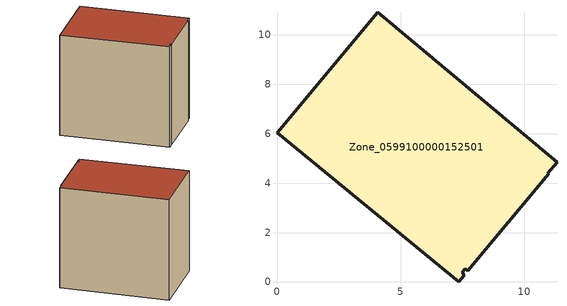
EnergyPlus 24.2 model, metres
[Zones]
Zone_0599100000152501
 floor ground (C_G): 7.62,0.53 7.5,0.39 7.57,0.26 7.35,0 0,6.03 4.08,10.92 11.33,4.85 10.95,4.4 10.99,4.38 7.72,0.45 z0
 wall outside (C_F): 7.5,0.39 7.62,0.53 7.72,0.45 10.99,4.38 10.95,4.4 11.33,4.85 4.08,10.92 0,6.03 7.35,0 7.57,0.26 7.5,0.39 z0:9.08
 roof outside (C_R): 7.72,0.45 10.99,4.38 10.95,4.4 11.33,4.85 4.08,10.92 0,6.03 7.35,0 7.57,0.26 7.5,0.39 7.62,0.53 z9.08
[BUILDING]
Pand.0599100000152501: North Axis=0; Terrain=City; Loads Convergence Tolerance Value=0.04; Temperature Convergence Tolerance Value=0.4; Solar Distribution=FullExterior; Maximum Number of Warmup Days=25; Minimum Number of Warmup Days=1
[Site:Location]
Rotterdam.The.Hague.AP_ZH_NLD Design_Conditions: Latitude=51.96; Longitude=4.45; Time Zone=1; Elevation=-4.5
[SITE:GROUNDTEMPERATURE:BUILDINGSURFACE]
18, 18, 18, 18, 18, 18, 18, 18, 18, 18, 18, 18
[MATERIAL] Thermal Absorptance=0.9; Solar Absorptance=0.7; Visible Absorptance=0.7
Name | Roughness | Thickness | Conductivity | Density | Specific Heat
G.TI.1946-1964 | MediumSmooth | 0.15 | 1 | 540 | 1210
F.TI.1946-1964 | Rough | 0.3 | 0.857143 | 1920 | 840
R.TI.1946-1964 | MediumRough | 0.2 | 0.277778 | 1500 | 1000
[CONSTRUCTION]
C_G: G.TI.1946-1964
C_F: F.TI.1946-1964
C_R: R.TI.1946-1964
[ZONE]
Zone_0599100000152501: Type=1; Multiplier=1; Ceiling Height=Autocalculate; Volume=Autocalculate; Floor Area=autocalculate; Part of Total Floor Area=Yes
[ZONEINFILTRATION:DESIGNFLOWRATE]
Infil_Zone_0599100000152501: Zone or ZoneList or Space or SpaceList=Zone_0599100000152501; Schedule=AlwaysOn; Design Flow Rate Calculation Method=Flow/Area; Flow Rate per Floor Area=0.003; Constant Term Coefficient=1; Temperature Term Coefficient=0; Velocity Term Coefficient=0; Velocity Squared Term Coefficient=0
[HVACTEMPLATE:ZONE:IDEALLOADSAIRSYSTEM]
Zone_0599100000152501: Maximum Heating Supply Air Temperature=50; Minimum Cooling Supply Air Temperature=13; Maximum Heating Supply Air Humidity Ratio=0.0156; Minimum Cooling Supply Air Humidity Ratio=0.0077; Heating Limit=NoLimit; Cooling Limit=NoLimit; Dehumidification Control Type=ConstantSensibleHeatRatio; Cooling Sensible Heat Ratio=0.7; Dehumidification Setpoint=60; Humidification Control Type=None; Humidification Setpoint=30; Outdoor Air Method=None; Outdoor Air Flow Rate per Person=0.00944; Outdoor Air Flow Rate per Zone Floor Area=0; Outdoor Air Flow Rate per Zone=0; Demand Controlled Ventilation Type=None; Outdoor Air Economizer Type=NoEconomizer; Heat Recovery Type=None; Sensible Heat Recovery Effectiveness=0.7; Latent Heat Recovery Effectiveness=0.65
[ZONECONTROL:THERMOSTAT]
ThermostatControl_Zone_0599100000152501: Zone or ZoneList=Zone_0599100000152501; Control Type Schedule=DualSetpointControlType; Control 1=Thermostat_Zone_0599100000152501; Temperature Difference Between Cutout And Setpoint=0
[THERMOSTATSETPOINT:DUALSETPOINT]
Thermostat_Zone_0599100000152501: Heating Setpoint Temperature Schedule=HeatingSetpoint_Zone_0599100000152501; Cooling Setpoint Temperature Schedule=CoolingSetpoint_Zone_0599100000152501
[SCHEDULE:COMPACT]
HeatingSetpoint_Zone_0599100000152501: Through: 12/31, For: AllDays, Until: 24:00, 21
CoolingSetpoint_Zone_0599100000152501: Through: 12/31, For: AllDays, Until: 24:00, 24
DualSetpointControlType: Through: 12/31, For: AllDays, Until: 24:00, 4
AlwaysOn: Through: 12/31, For: AllDays, Until: 24:00, 1
